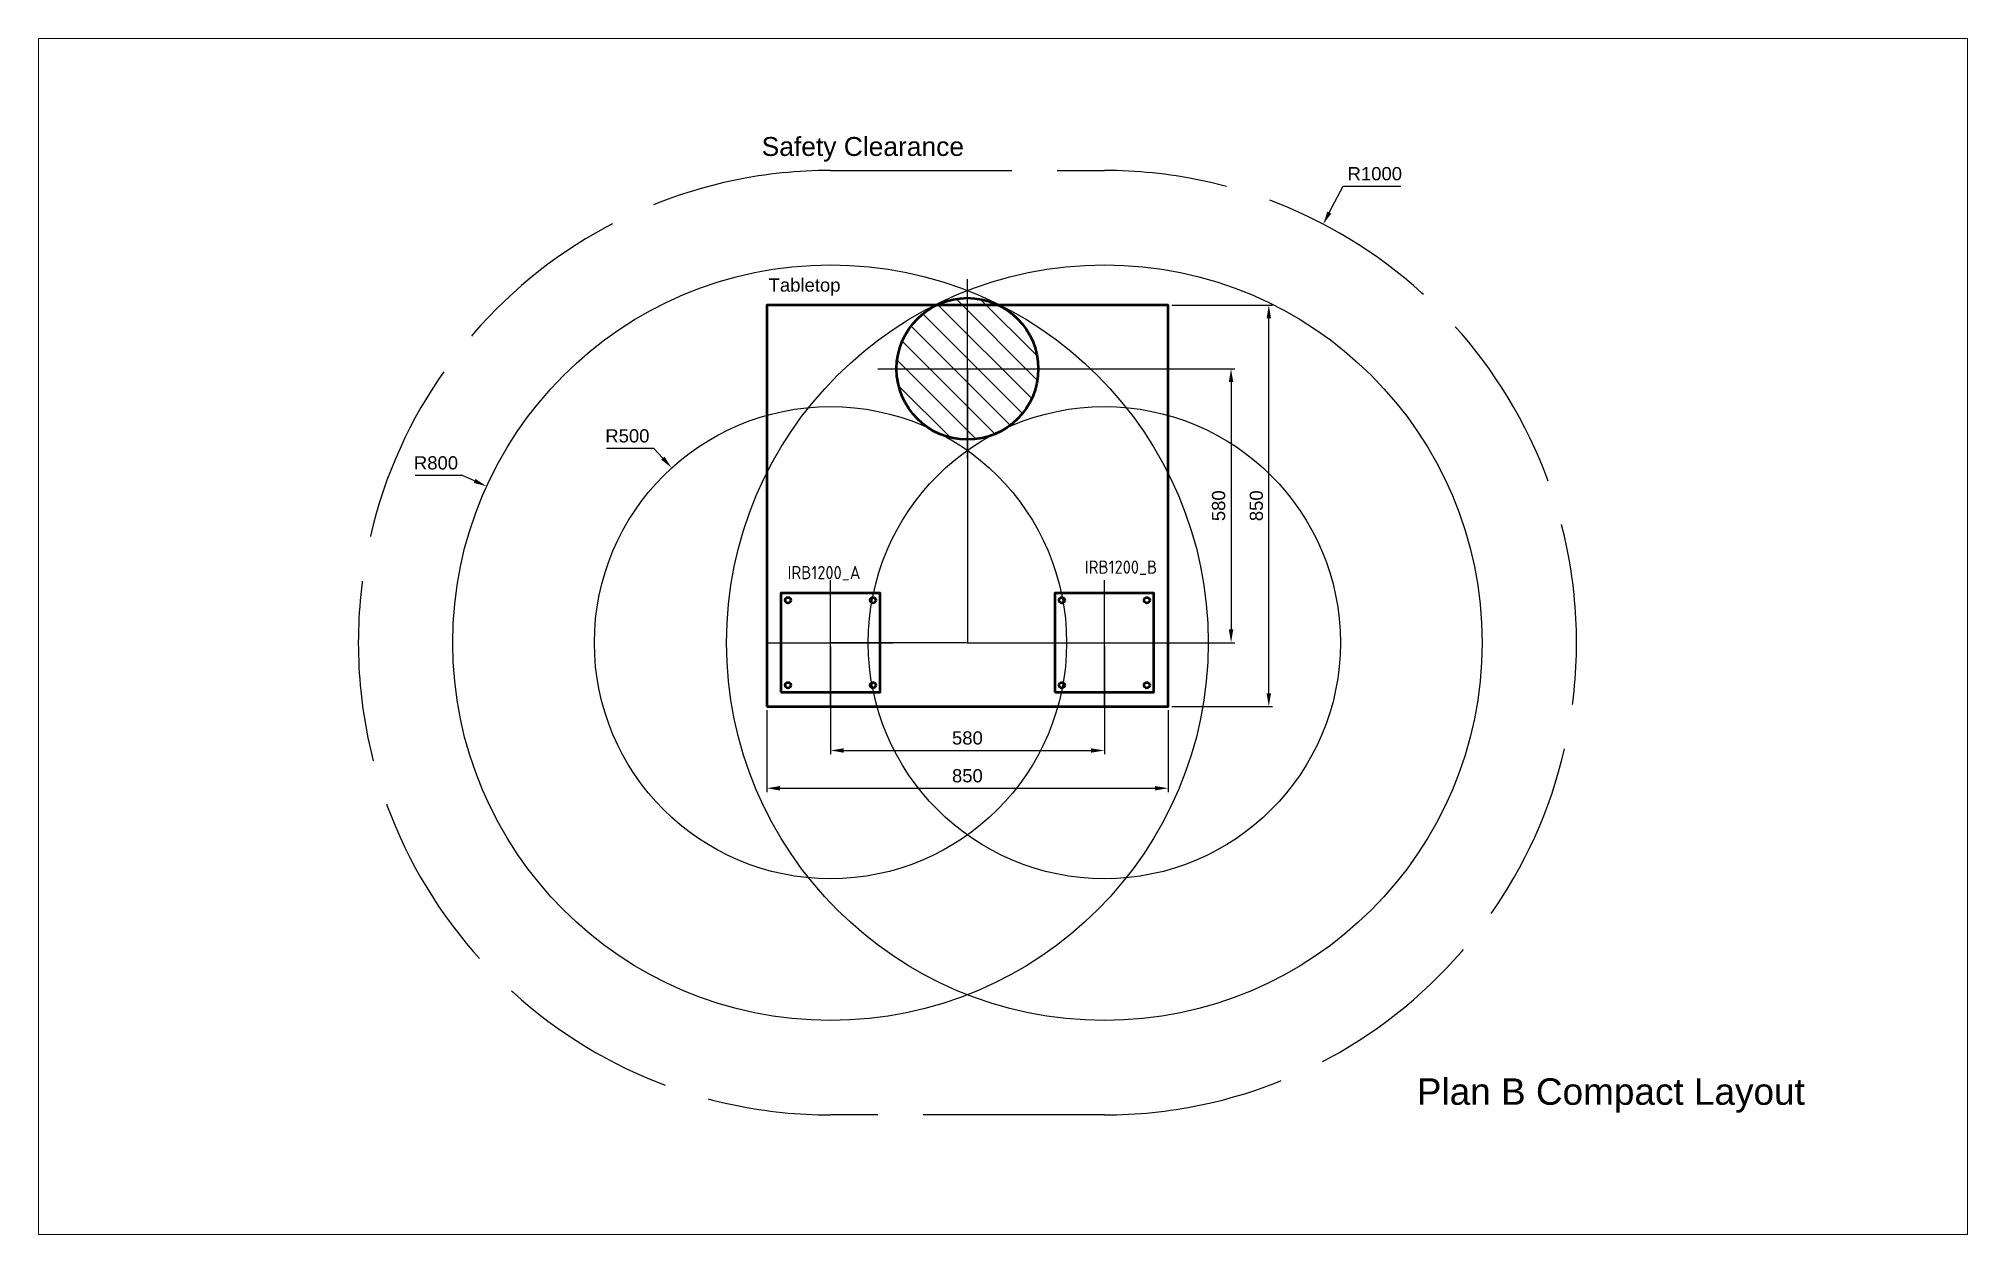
# Paper-space layout 'Layout2' of a CAD drawing. Header units: millimetres. Extents: x 43 to 553, y 64 to 381.
# The model-space entities are those that its viewports show. They can reach past a viewport. Long polylines and large blocks are cut down to what shows.
import ezdxf

# ---------------------------------------------------------------- set-up
doc = ezdxf.new("R2010")
doc.units = ezdxf.units.MM
doc.linetypes.add('AM_ISO02W050', pattern=[7.5, 6, -1.5])
doc.linetypes.add('AM_ISO08W050', pattern=[18, 12, -1.5, 3, -1.5])
for name, color, linetype, lineweight in [('AM_0', 7, 'Continuous', 50), ('AM_3', 6, 'AM_ISO02W050', 25), ('AM_4', 3, 'Continuous', 25), ('AM_5', 3, 'Continuous', 25), ('AM_6', 2, 'Continuous', 35), ('AM_7', 4, 'AM_ISO08W050', 25), ('AM_8', 1, 'Continuous', 25)]:
    doc.layers.add(name, color=color, linetype=linetype, lineweight=lineweight)
doc.layers.add('AM_VIEWS', color=1, linetype='Continuous', lineweight=25, plot=False)
doc.styles.get("Standard").update_dxf_attribs({"font": 'arial.ttf'})
doc.dimstyles.new('AM_ISO$0', dxfattribs={"dimtxt": 3.5, "dimasz": 3.5, "dimexe": 1, "dimexo": 1, "dimgap": 1.5, "dimtad": 1, "dimdsep": 46, "dimtxsty": 'Standard', "dimcen": 0, "dimclrd": 256, "dimclre": 256, "dimclrt": 2, "dimadec": 0, "dimazin": 2, "dimtp": 0.1, "dimtm": 0.1, "dimtfac": 0.71, "dimtdec": 3, "dimtmove": 0, "dimatfit": 3, "dimfxl": 1, "dimlwd": -1, "dimlwe": -1, "dimarcsym": 1})
doc.dimstyles.new('AM_ISO$4', dxfattribs={"dimtxt": 3.5, "dimasz": 3.5, "dimexe": 1, "dimexo": 1, "dimgap": 1.5, "dimtad": 1, "dimtoh": 1, "dimdsep": 46, "dimtxsty": 'Standard', "dimcen": 0, "dimclrd": 256, "dimclre": 256, "dimclrt": 2, "dimadec": 0, "dimazin": 2, "dimtp": 0.1, "dimtm": 0.1, "dimtfac": 0.71, "dimtdec": 3, "dimtofl": 0, "dimtmove": 0, "dimatfit": 0, "dimfxl": 1, "dimlwd": -1, "dimlwe": -1, "dimarcsym": 1})

# ---------------------------------------------------------------- blocks, each defined once
blk = doc.blocks.new('*D16')
at = {"layer": 'AM_5', "linetype": 'ByBlock', "transparency": 16777216}
for p, q in [((252.33, 219.62), (252.33, 191.09)), ((324.83, 219.62), (324.83, 191.09)), ((255.83, 192.09), (321.33, 192.09))]:
    blk.add_line(p, q, dxfattribs=at)
at = {"layer": 'AM_5', "transparency": 16777216}
for points in [[(255.83, 192.67), (255.83, 191.5), (252.33, 192.09)], [(321.33, 192.67), (321.33, 191.5), (324.83, 192.09)]]:
    blk.add_solid(points, dxfattribs=at)
at = {"layer": 'Defpoints', "color": 0, "transparency": 16777216}
for p in [(252.33, 220.62), (324.83, 220.62), (324.83, 192.09)]:
    blk.add_point(p, dxfattribs=at)
at = {"layer": 'AM_5', "color": 2, "transparency": 16777216, "insert": (288.58, 195.38), "char_height": 3.5, "attachment_point": 5}
blk.add_mtext('580', dxfattribs=at)
blk = doc.blocks.new('*D17')
at = {"layer": 'AM_5', "linetype": 'ByBlock', "transparency": 16777216}
for p, q in [((235.46, 202.75), (235.46, 181.09)), ((341.71, 202.75), (341.71, 181.09)), ((238.96, 182.09), (338.21, 182.09))]:
    blk.add_line(p, q, dxfattribs=at)
at = {"layer": 'AM_5', "transparency": 16777216}
for points in [[(238.96, 182.67), (238.96, 181.5), (235.46, 182.09)], [(338.21, 182.67), (338.21, 181.5), (341.71, 182.09)]]:
    blk.add_solid(points, dxfattribs=at)
at = {"layer": 'Defpoints', "color": 0, "transparency": 16777216}
for p in [(235.46, 203.75), (341.71, 203.75), (341.71, 182.09)]:
    blk.add_point(p, dxfattribs=at)
at = {"layer": 'AM_5', "color": 2, "transparency": 16777216, "insert": (288.58, 185.38), "char_height": 3.5, "attachment_point": 5}
blk.add_mtext('850', dxfattribs=at)
blk = doc.blocks.new('*D18')
at = {"layer": 'AM_5', "linetype": 'ByBlock', "transparency": 16777216}
for p, q in [((289.58, 293.12), (359.37, 293.12)), ((358.37, 289.62), (358.37, 224.12)), ((289.58, 220.62), (359.37, 220.62))]:
    blk.add_line(p, q, dxfattribs=at)
at = {"layer": 'AM_5', "transparency": 16777216}
for points in [[(357.79, 289.62), (358.96, 289.62), (358.37, 293.12)], [(357.79, 224.12), (358.96, 224.12), (358.37, 220.62)]]:
    blk.add_solid(points, dxfattribs=at)
at = {"layer": 'Defpoints', "color": 0, "transparency": 16777216}
for p in [(288.58, 293.12), (288.58, 220.62), (358.37, 220.62)]:
    blk.add_point(p, dxfattribs=at)
at = {"layer": 'AM_5', "color": 2, "transparency": 16777216, "insert": (355.09, 256.87), "char_height": 3.5, "attachment_point": 5, "rotation": 90}
blk.add_mtext('580', dxfattribs=at)
blk = doc.blocks.new('*D19')
at = {"layer": 'AM_5', "linetype": 'ByBlock', "transparency": 16777216}
for p, q in [((342.71, 310), (369.37, 310)), ((368.37, 207.25), (368.37, 306.5)), ((342.71, 203.75), (369.37, 203.75))]:
    blk.add_line(p, q, dxfattribs=at)
at = {"layer": 'AM_5', "transparency": 16777216}
for points in [[(367.79, 306.5), (368.96, 306.5), (368.37, 310)], [(367.79, 207.25), (368.96, 207.25), (368.37, 203.75)]]:
    blk.add_solid(points, dxfattribs=at)
at = {"layer": 'Defpoints', "color": 0, "transparency": 16777216}
for p in [(341.71, 310), (368.37, 310), (341.71, 203.75)]:
    blk.add_point(p, dxfattribs=at)
at = {"layer": 'AM_5', "color": 2, "transparency": 16777216, "insert": (365.09, 256.87), "char_height": 3.5, "attachment_point": 5, "rotation": 90}
blk.add_mtext('850', dxfattribs=at)
blk = doc.blocks.new('*D20')
at = {"layer": 'AM_5', "linetype": 'ByBlock', "transparency": 16777216}
for p, q in [((205.6, 272.06), (193.03, 272.06)), ((207.95, 269.47), (205.6, 272.06))]:
    blk.add_line(p, q, dxfattribs=at)
at = {"layer": 'AM_5', "transparency": 16777216}
blk.add_solid([(208.38, 269.87), (207.52, 269.08), (210.3, 266.88)], dxfattribs=at)
at = {"layer": 'Defpoints', "color": 0, "transparency": 16777216}
for p in [(210.3, 266.88), (252.33, 220.62)]:
    blk.add_point(p, dxfattribs=at)
at = {"layer": 'AM_5', "color": 2, "transparency": 16777216, "insert": (198.56, 275.35), "char_height": 3.5, "attachment_point": 5}
blk.add_mtext('R500', dxfattribs=at)
blk = doc.blocks.new('*D21')
at = {"layer": 'AM_5', "linetype": 'ByBlock', "transparency": 16777216}
for p, q in [((154.93, 264.91), (142.36, 264.91)), ((158.11, 263.46), (154.93, 264.91))]:
    blk.add_line(p, q, dxfattribs=at)
at = {"layer": 'AM_5', "transparency": 16777216}
blk.add_solid([(158.36, 263.99), (157.87, 262.93), (161.3, 262.02)], dxfattribs=at)
at = {"layer": 'Defpoints', "color": 0, "transparency": 16777216}
for p in [(161.3, 262.02), (252.33, 220.62)]:
    blk.add_point(p, dxfattribs=at)
at = {"layer": 'AM_5', "color": 2, "transparency": 16777216, "insert": (147.89, 268.2), "char_height": 3.5, "attachment_point": 5}
blk.add_mtext('R800', dxfattribs=at)
blk = doc.blocks.new('*D22')
at = {"layer": 'AM_5', "linetype": 'ByBlock', "transparency": 16777216}
for p, q in [((384.39, 334.49), (388.04, 341.46)), ((388.04, 341.46), (403.33, 341.46))]:
    blk.add_line(p, q, dxfattribs=at)
at = {"layer": 'AM_5', "transparency": 16777216}
blk.add_solid([(383.87, 334.76), (384.91, 334.22), (382.77, 331.39)], dxfattribs=at)
at = {"layer": 'Defpoints', "color": 0, "transparency": 16777216}
for p in [(382.77, 331.39), (324.83, 220.62)]:
    blk.add_point(p, dxfattribs=at)
at = {"layer": 'AM_5', "color": 2, "transparency": 16777216, "insert": (396.43, 344.75), "char_height": 3.5, "attachment_point": 5}
blk.add_mtext('R1000', dxfattribs=at)

msp = doc.modelspace()

# ---------------------------------------------------------------- hatches: boundary and pattern name
at = {"layer": 'AM_8'}
h = msp.add_hatch(dxfattribs=at)
h.set_pattern_fill('_U', color=256, scale=36, angle=135, style=0, pattern_type=0)
h.set_pattern_definition([(135, (0, 0), (-25.45584, -25.45584), [])])
edge = h.paths.add_edge_path()
edge.add_arc((4000, 0), 150, 11.4592, 314.6353)
edge.add_arc((4000, 0), 150, 314.6353, 371.4592)

# ---------------------------------------------------------------- linework, layer by layer
at = {"layer": 'AM_0'}
for points in [[(3575, -715), (4425, -715), (4425, 135), (3575, 135)], [(3605, -685), (3815, -685), (3815, -475), (3605, -475)], [(4185, -685), (4395, -685), (4395, -475), (4185, -475)]]:
    msp.add_lwpolyline(points, close=True, dxfattribs=at)
for centre, radius in [((4000, 0), 150), ((3620, -490), 6), ((3800, -490), 6), ((4200, -490), 6), ((4380, -490), 6), ((3620, -670), 6), ((3800, -670), 6), ((4200, -670), 6), ((4380, -670), 6)]:
    msp.add_circle(centre, radius, dxfattribs=at)
at = {"layer": 'AM_3'}
for p, q in [((3710, 420), (4290, 420)), ((4290, -1580), (3710, -1580))]:
    msp.add_line(p, q, dxfattribs=at)
for centre, start, end in [((3710, -580), 90, 270), ((4290, -580), 270, 90)]:
    msp.add_arc(centre, 1000, start, end, dxfattribs=at)
at = {"layer": 'AM_4'}
for centre, radius in [((3710, -580), 800), ((4290, -580), 800), ((3710, -580), 500), ((4290, -580), 500)]:
    msp.add_circle(centre, radius, dxfattribs=at)
at = {"layer": 'AM_7'}
for p, q in [((4000, -189.6), (4000, 189.6)), ((3810.4, 0), (4189.6, 0)), ((4000, 0), (4000, -580)), ((3710, -712.3), (3710, -447.7)), ((4290, -712.3), (4290, -447.7)), ((3577.7, -580), (3842.3, -580)), ((4000, -580), (3710, -580)), ((4000, -580), (4290, -580)), ((4157.7, -580), (4422.3, -580))]:
    msp.add_line(p, q, dxfattribs=at)

psp = doc.layouts.new('Layout2')

# ---------------------------------------------------------------- texts
at = {"layer": 'AM_6', "color": 7, "lineweight": 50, "insert": (234.1106, 354.4712), "char_height": 5, "attachment_point": 1}
psp.add_mtext_dynamic_manual_height_columns('{\\C256;Safety Clearance}', width=65.268084, gutter_width=25, heights=[9.3331], dxfattribs=at)
at = {"layer": 'AM_6', "char_height": 3.5, "attachment_point": 1}
for s, width, insert in [('Tabletop', 41.234112, (235.9543, 317.0442)), ('{\\Fisocp|c0;IRB1200_A}', 16.6707, (240.9754, 240.932)), ('{\\Fisocp|c0;IRB1200_B}', 16.6707, (319.674, 242.3746))]:
    psp.add_mtext_dynamic_manual_height_columns(s, width=width, gutter_width=17.5, heights=[0], dxfattribs=dict(at, insert=insert))
at = {"layer": 'AM_6', "color": 30, "lineweight": 70, "insert": (407.5601, 105.3007), "char_height": 7, "attachment_point": 1}
psp.add_mtext_dynamic_manual_height_columns('Plan B Compact Layout', width=127.129945, gutter_width=35, heights=[20.844], dxfattribs=at)

# ---------------------------------------------------------------- dimensions: what is measured, and where the dimension line sits
at = {"layer": 'AM_5'}
for center, mpoint, picture, middle in [((324.8318, 220.6229), (382.766, 331.3867), '*D22', (396.4316, 341.4636)), ((252.3318, 220.6229), (210.3045, 266.8826), '*D20', (198.5621, 272.0636)), ((252.3318, 220.6229), (161.3006, 262.0152), '*D21', (147.8931, 264.9127))]:
    dim = psp.add_radius_dim(center=center, mpoint=mpoint, dimstyle='AM_ISO$4', override={"dimlfac": -8}, dxfattribs=at)
    dim.commit()
    dim.dimension.update_dxf_attribs({"geometry": picture, "text_midpoint": middle, "dimtype": 164})
for base, p1, p2, angle, override, picture, middle in [((368.3728, 309.9979), (341.7068, 203.7479), (341.7068, 309.9979), 90, {"dimlfac": -8}, '*D19', (365.0858, 256.8729)), ((358.3728, 220.6229), (288.5818, 293.1229), (288.5818, 220.6229), 90, {"dimlfac": -8}, '*D18', (355.0858, 256.8729)), ((324.8318, 192.0881), (252.3318, 220.6229), (324.8318, 220.6229), 0, {"dimlfac": -8, "dimpost": ''}, '*D16', (288.5818, 195.3751)), ((341.7068, 182.0881), (235.4568, 203.7479), (341.7068, 203.7479), 0, {"dimlfac": -8}, '*D17', (288.5818, 185.3751))]:
    dim = psp.add_linear_dim(base=base, p1=p1, p2=p2, angle=angle, dimstyle='AM_ISO$0', override=override, dxfattribs=at)
    dim.commit()
    dim.dimension.update_dxf_attribs({"geometry": picture, "text_midpoint": middle})

# ---------------------------------------------------------------- viewports
at = {"layer": 'AM_VIEWS'}
psp.add_viewport(center=(298.0002, 222.2604), size=(510.6367, 316.550937), view_center_point=(4075.3478, -566.8996), view_height=2532.407496, dxfattribs=at)

doc.saveas('drawing.dxf')
